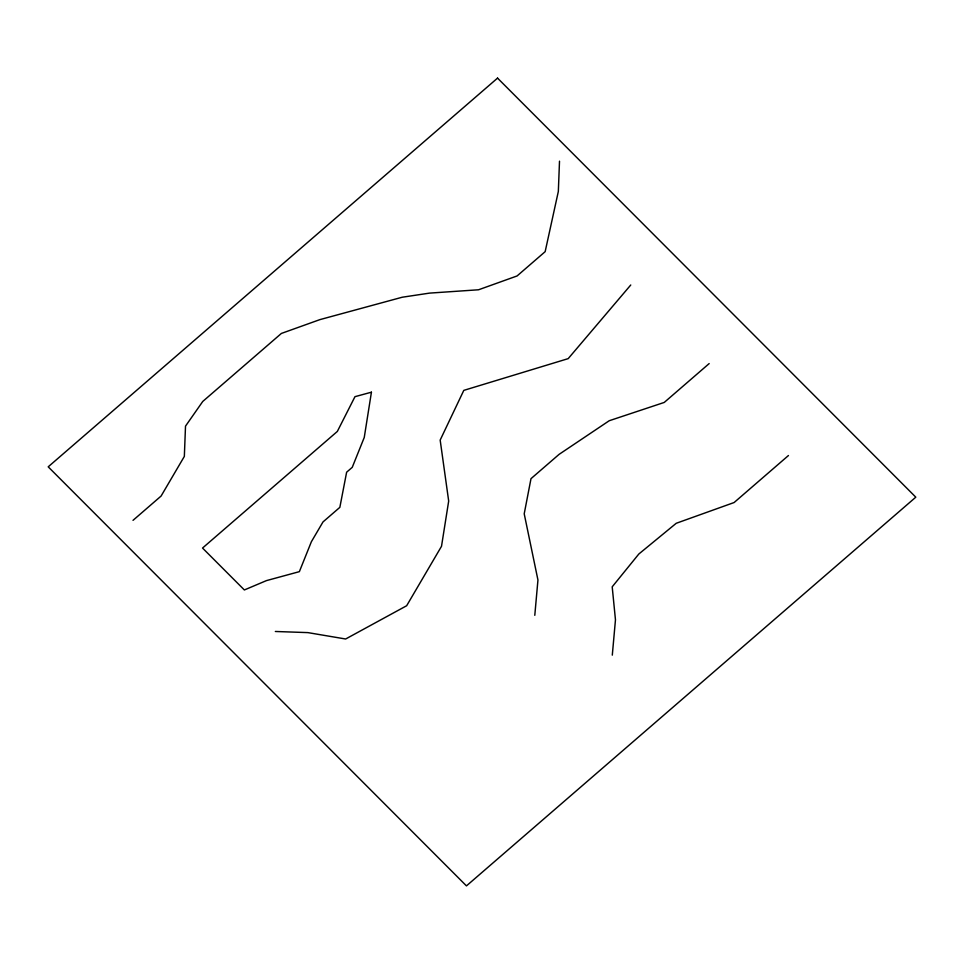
<?xml version="1.0" encoding="UTF-8"?>
<svg xmlns="http://www.w3.org/2000/svg" width="964" height="964" viewBox="0 0 964 964"><rect width="100%" height="100%" fill="white"/><g stroke="black" fill="none" stroke-linecap="round" stroke-linejoin="round"><path stroke-width="1.45" d="M559.506 161.181L558.337 191.462L545.154 251.664L517.078 275.957L478.542 289.778L429.534 293.116L402.241 297.225L319.928 319.614L281.38 333.436L202.753 401.458L185.51 426.136L184.341 456.418L161.096 496.05L133.02 520.343M534.791 615.321L537.948 580.003L524.211 513.812L530.995 478.662L559.084 454.369L609.236 420.726L664.244 402.434L709.179 363.573M612.297 655.146L615.466 619.828L612.2 586.823L638.819 554.023L676.234 523.283L734.11 502.533L788.456 455.526M630.757 284.995L568.194 358.632L463.805 390.372L440.174 440.09L448.682 501.051L441.512 546.299L406.651 605.741L345.642 638.999L307.877 632.613L275.343 631.48M371.429 392.191L364.259 437.439L352.246 467.347L346.63 472.203L339.846 507.353L323 521.934L311.372 541.744L299.37 571.652L266.438 580.617L244.362 589.956L202.536 548.046L337.34 431.438L354.969 396.674L371.429 392.191M497.545 78.12L48.2 466.829L466.456 885.88L915.8 497.171L497.545 78.12"/></g></svg>
